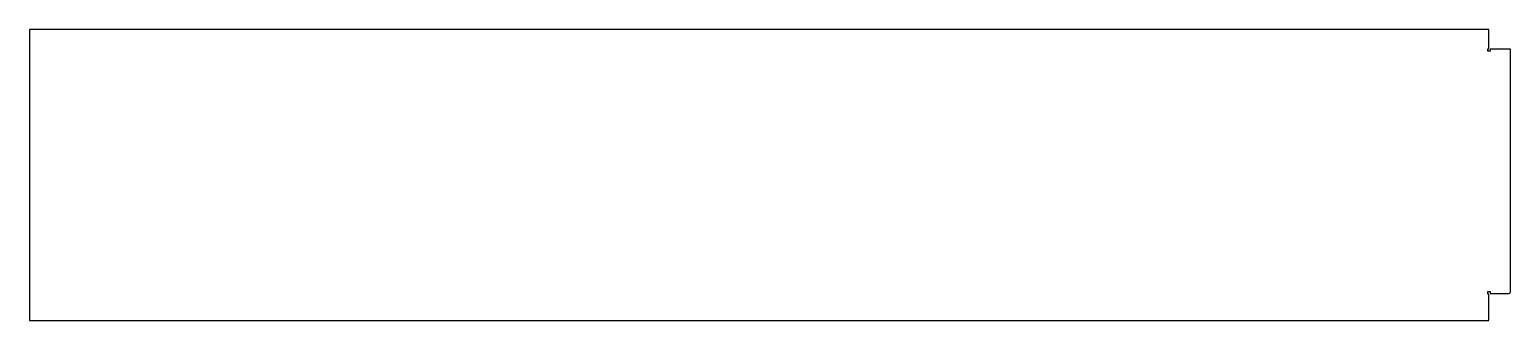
# Model space of a CAD drawing. Header units: millimetres. Extents: x -2101 to 31, y -418 to 0.
import ezdxf

# ---------------------------------------------------------------- set-up
doc = ezdxf.new("R2010")
doc.units = ezdxf.units.MM
doc.layers.get('0').update_dxf_attribs({"linetype": 'CONTINUOUS'})

msp = doc.modelspace()

# ---------------------------------------------------------------- linework, layer by layer
for p, q in [((0, 0), (-2100.8, 0)), ((0, -27.4), (0, 0)), ((-2100.8, 0), (-2100.8, -418.3)), ((-1.6, -31), (-1.6, -27.4)), ((-1.6, -27.4), (0, -27.4)), ((2, -31), (-1.6, -31)), ((31, -28), (2, -28)), ((2, -28), (2, -31)), ((31, -377.3), (31, -28)), ((-1.6, -380.4), (-1.6, -376.8)), ((-1.6, -376.8), (2, -376.8)), ((0, -380.4), (-1.6, -380.4)), ((0, -409.4), (0, -380.4)), ((2, -376.8), (2, -379.8)), ((2, -379.8), (28.5, -379.8)), ((-2100.8, -418.3), (-0.1, -418.3)), ((-0.1, -418.3), (-0.1, -409.9))]:
    msp.add_line(p, q)
msp.add_arc((28.5, -377.3), 2.5, -90, 0)
msp.add_open_spline([(-0.1, -409.9), (-0.1, -409.7), (-0.1, -409.6), (0, -409.6), (0, -409.5), (0, -409.5), (0, -409.5), (0, -409.5), (0, -409.4), (0, -409.4)], degree=3, knots=[0, 0, 0, 0, 0.04689616, 0.04689616, 0.04689616, 0.07857095, 0.07857095, 0.07857095, 0.08433482, 0.08433482, 0.08433482, 0.08433482])

doc.saveas('drawing.dxf')
